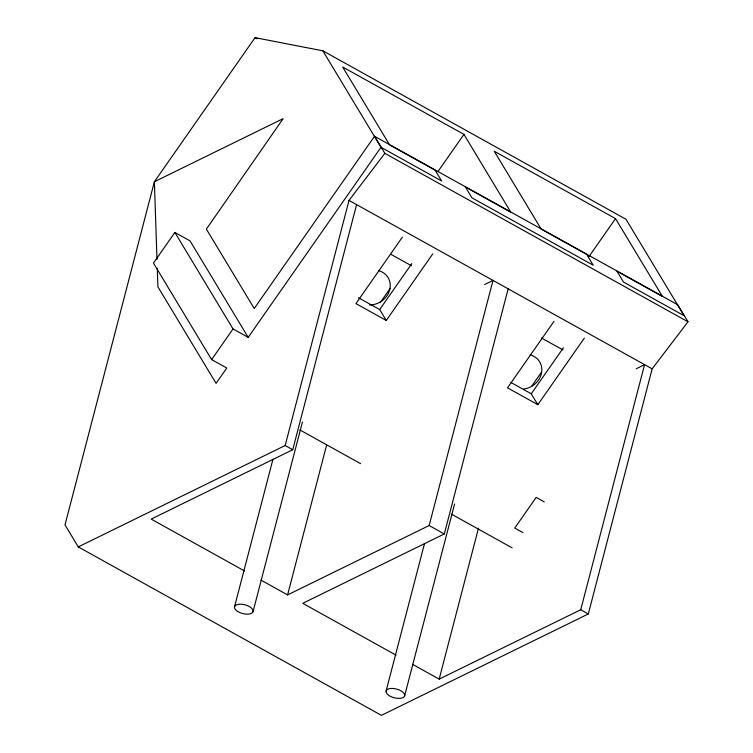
<?xml version="1.0" encoding="UTF-8"?>
<svg xmlns="http://www.w3.org/2000/svg" width="753" height="753" viewBox="0 0 753 753"><rect width="100%" height="100%" fill="white"/><g stroke="black" fill="none" stroke-linecap="round" stroke-linejoin="round"><path stroke-width="1.13" d="M234.531 606.767L272.963 459.245M78.265 546.904L285.171 445.512L349.016 200.402L384.858 153.348L374.523 136.284L254.232 308.514L206.369 229.119L283.137 118.645L154.384 181.737L65.003 524.888L78.265 546.904L381.413 715.35L588.309 613.968L652.154 368.848L687.997 321.795L677.672 304.73L374.523 136.284M244.518 570.962L151.184 519.099L292.748 449.729L356.593 204.609M253.055 611.605A9.573 4.509 14.6 0 0 240.16 604.198A9.573 4.509 14.6 0 0 238.174 611.756A9.573 4.509 14.6 0 0 253.055 611.605L302.414 422.094M260.933 580.083L287.599 594.898L326.614 445.108M287.599 594.898L429.163 525.528L493.008 280.417L484.631 284.521M386.101 690.99L424.532 543.468M396.087 655.185L302.753 603.322L444.317 533.952L508.162 288.841M404.625 695.828A9.573 4.509 14.6 0 0 391.729 688.43A9.573 4.509 14.6 0 0 389.743 695.979A9.573 4.509 14.6 0 0 404.625 695.828L454.577 504.049M412.503 664.306L439.168 679.121L478.484 528.192M439.168 679.121L580.732 609.751L644.577 364.64L636.21 368.744M322.83 50.809L380.99 147.296L441.625 180.984L435.055 170.093L389.583 144.83L342.681 67.008L463.942 134.392L510.845 212.205L465.373 186.942L471.933 197.832L593.195 265.216L586.625 254.316L541.153 229.053L494.25 151.231L615.512 218.615L662.414 296.428L616.942 271.165L623.503 282.055L684.138 315.752L625.978 219.255L322.83 50.809L255.06 37.65L154.384 181.737L156.991 259.484M380.99 147.296L248.189 337.363L190.029 240.875L174.875 232.451L153.461 263.108L211.612 359.595L226.775 368.019L216.064 383.343L157.904 286.855L157.283 268.237M211.612 359.595L233.035 328.939L174.875 232.451M437.879 171.684L463.942 134.392M402.431 237.073L355.943 303.61L386.261 320.458L432.749 253.912M380.152 302.715L390.195 288.343M386.261 320.458L379.691 309.558L411.825 263.578M588.95 256.632L615.512 218.615M554.01 321.296L507.513 387.833L537.83 404.681L584.319 338.144M531.609 386.327L541.652 371.954M537.83 404.681L531.26 393.791L563.395 347.801M255.06 37.65L257.037 38.751M384.858 153.348L687.997 321.795M349.016 200.402L652.154 368.848M390.882 254.307L411.392 265.705M541.426 337.965L562.971 349.929M358.475 297.774L379.691 309.558M511.052 382.552L531.26 393.791M233.035 328.939L248.189 337.363M544.259 501.884L536.174 497.394L514.76 528.051L522.846 532.54M299.929 429.954L360.565 463.641M451.508 514.177L512.134 547.864M285.171 445.512L292.748 449.729M429.163 525.528L444.317 533.952M580.732 609.751L588.309 613.968M530.187 354.861A19.145 16.848 -31.1 0 1 541.52 372.97A19.145 16.848 -31.1 0 1 523.523 389.075M378.618 270.638A19.145 16.848 -31.1 0 1 389.696 289.839A19.145 16.848 -31.1 0 1 369.629 304.984"/></g></svg>
